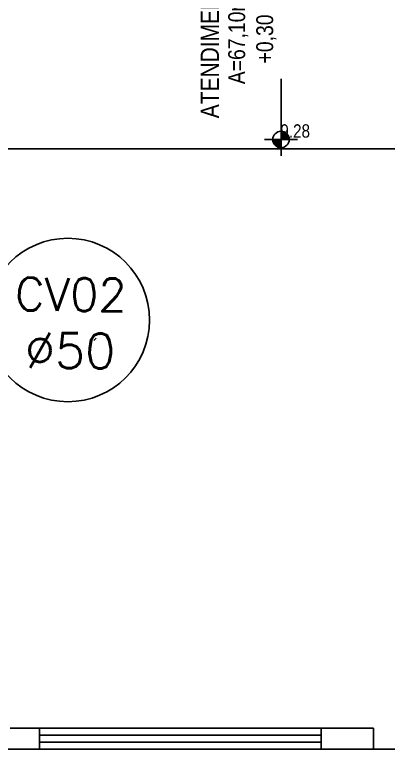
# Model space of a CAD drawing. Header units: millimetres. Extents: x 1904 to 2142, y -1319 to -1235.
# Drawn here: x 2050.6 to 2054.67, y -1265.26 to -1257.26 of the extents above; entities that cross this region are included whole.
import ezdxf
from ezdxf.enums import TextEntityAlignment as Align

# ---------------------------------------------------------------- set-up
doc = ezdxf.new("R2010")
doc.units = ezdxf.units.MM
doc.header["$LTSCALE"] = 30
doc.linetypes.add('HIDDEN2', pattern=[0.1875, 0.125, -0.0625])
doc.layers.get('0').update_dxf_attribs({"linetype": 'CONTINUOUS'})
doc.layers.get('Defpoints').update_dxf_attribs({"linetype": 'CONTINUOUS'})
for name, color, linetype in [('A-PEN-C', 4, 'CONTINUOUS'), ('arquitetura', 8, 'CONTINUOUS'), ('E-txt-g', 3, 'CONTINUOUS')]:
    doc.layers.add(name, color=color, linetype=linetype)
for name, color, linetype, lineweight in [('E-Pen-C', 4, 'CONTINUOUS', 15), ('E-Pen-G', 3, 'CONTINUOUS', 30), ('E-Txt-W', 7, 'CONTINUOUS', 20)]:
    doc.layers.add(name, color=color, linetype=linetype, lineweight=lineweight)
doc.styles.add('F2', font='ARIALN.TTF')
doc.styles.add('REG60', font='romans.shx', dxfattribs={"width": 0.8, "height": 0.15})
doc.styles.add('REG80', font='romans.shx', dxfattribs={"width": 0.8, "height": 0.18})
doc.styles.add('ROMANS', font='simplex.shx', dxfattribs={"height": 6})
doc.dimstyles.new('DIMENSION-1', dxfattribs={"dimtxt": 0.145, "dimasz": 0.07, "dimexe": 1, "dimexo": 0, "dimgap": 0.12, "dimtad": 1, "dimzin": 7, "dimdsep": 46, "dimtxsty": 'F2', "dimblk1": 'TRACO', "dimblk2": 'TRACO', "dimsah": 1, "dimcen": 1, "dimse1": 1, "dimse2": 1, "dimclrd": 4, "dimclre": 256, "dimclrt": 4, "dimadec": 8, "dimazin": 0, "dimtfac": 1, "dimtix": 1, "dimtmove": 2, "dimatfit": 3, "dimldrblk": 'TRACO', "dimfxl": 1, "dimtolj": 1, "dimtzin": 0, "dimarcsym": 0})

# ---------------------------------------------------------------- blocks, each defined once
blk = doc.blocks.new('TXT-AMB75')
at = {"layer": 'E-txt-g', "style": 'REG80', "width": 0.8, "flags": 8}
blk.add_attdef('TXT', text='', height=0.2, dxfattribs=at).set_placement((0.0055, 0.2964), align=Align.CENTER)
at = {"layer": 'E-Txt-W', "style": 'REG60', "width": 0.8, "flags": 8}
blk.add_attdef('TXT', text='', height=0.15, dxfattribs=at).set_placement((0.0055, 0.0271), align=Align.CENTER)
blk = doc.blocks.new('NV')
at = {"color": 7, "linetype": 'ByBlock', "ltscale": 0.5}
for p, q in [((-2.1844, -0.1944), (-2.1844, 0.1944)), ((-2.3788, 0), (-1.4644, 0))]:
    blk.add_line(p, q, dxfattribs=at)
at = {"color": 7, "ltscale": 2.5}
blk.add_circle((-2.1844, 0), 0.0972, dxfattribs=at)
at = {"color": 7}
for points in [[(-2.1844, 0), (-2.1844, 0.0972), (-2.2531, 0.0687), (-2.2216, 0.0898)], [(-2.1844, 0), (-2.2531, 0.0687), (-2.2816, 0), (-2.2742, 0.0372)], [(-2.1844, 0), (-2.0872, 0), (-2.1156, -0.0687), (-2.0946, -0.0372)], [(-2.1844, 0), (-2.1156, -0.0687), (-2.1844, -0.0972), (-2.1472, -0.0898)]]:
    blk.add_solid(points, dxfattribs=at)
at = {"layer": 'E-Txt-W', "ltscale": 2.5, "style": 'REG60', "width": 0.8}
blk.add_attdef('COTAPISO', (-2.0533, 0.0485), '', height=0.15, dxfattribs=at)
blk = doc.blocks.new('TRACO')
at = {"layer": 'E-Pen-C'}
for p, q in [((-1, 0), (1, 0)), ((0, 1), (0, -1))]:
    blk.add_line(p, q, dxfattribs=at)
at = {"layer": 'E-Pen-G'}
blk.add_line((-0.42, -0.42), (0.42, 0.42), dxfattribs=at)
blk = doc.blocks.new('*D196')
at = {"layer": 'arquitetura', "color": 4, "linetype": 'Continuous', "lineweight": -2}
blk.add_line((2058.2246, -1258.723), (2049.0882, -1258.723), dxfattribs=at)
at = {"layer": 'Defpoints', "color": 0, "linetype": 'Continuous'}
for p in [(2049.0182, -1258.723), (2058.2946, -1259.1946), (2049.0182, -1259.5107)]:
    blk.add_point(p, dxfattribs=at)
at = {"layer": 'arquitetura', "color": 4, "linetype": 'Continuous', "lineweight": -2, "xscale": 0.07, "yscale": 0.07, "zscale": 0.07, "rotation": 180}
blk.add_blockref('TRACO', (2049.0182, -1258.723), dxfattribs=at)
at = {"layer": 'arquitetura', "color": 4, "linetype": 'Continuous', "lineweight": -2, "xscale": 0.07, "yscale": 0.07, "zscale": 0.07}
blk.add_blockref('TRACO', (2058.2946, -1258.723), dxfattribs=at)
at = {"layer": 'arquitetura', "color": 4, "linetype": 'Continuous', "insert": (2053.6564, -1258.529), "char_height": 0.145, "attachment_point": 5, "style": 'F2'}
blk.add_mtext('\\A1;9.28', dxfattribs=at)

msp = doc.modelspace()

# ---------------------------------------------------------------- linework, layer by layer
at = {"layer": 'A-PEN-C'}
msp.add_circle((2051.1802, -1260.5864), 0.8898, dxfattribs=at)
at = {"layer": 'arquitetura', "linetype": 'Continuous'}
for p, q in [((2051.5161, -1260.7474), (2051.5386, -1260.7196)), ((2051.4872, -1260.7832), (2051.4647, -1260.811)), ((2050.5515, -1265.0306), (2054.5093, -1265.0306)), ((2054.5093, -1265.2605), (2054.5093, -1265.0306)), ((2046.4882, -1265.2605), (2054.5093, -1265.2605)), ((2054.5093, -1265.2605), (2056.0426, -1265.2605))]:
    msp.add_line(p, q, dxfattribs=at)
at = {"layer": 'arquitetura', "linetype": 'HIDDEN2'}
for p, q in [((2050.8724, -1265.2605), (2050.8724, -1265.0306)), ((2053.939, -1265.2605), (2053.939, -1265.0306)), ((2050.8724, -1265.1072), (2053.939, -1265.1072)), ((2050.8724, -1265.1839), (2053.939, -1265.1839))]:
    msp.add_line(p, q, dxfattribs=at)

# ---------------------------------------------------------------- block references
at = {"layer": 'arquitetura'}
ref = msp.add_blockref('TXT-AMB75', (2053.1414, -1257.5063), dxfattribs=dict(at, xscale=1.1177757, yscale=1.1177757, zscale=1.1177757, rotation=89.99999999999999))
ref.add_attrib('TXT', 'ATENDIMENTO', dxfattribs={"layer": 'E-txt-g', "color": 2, "height": 0.199329, "rotation": 90, "style": 'F2'}).set_placement((2052.8262, -1257.559), align=Align.CENTER)
ref.add_attrib('TXT', 'A=67,10m²', dxfattribs={"layer": 'E-Txt-W', "height": 0.184, "rotation": 90, "style": 'F2'}).set_placement((2053.1112, -1257.5002), align=Align.CENTER)
ref = msp.add_blockref('NV', (2053.502, -1256.6114), dxfattribs=dict(at, xscale=0.91998, yscale=0.91998, zscale=0.91998, rotation=89.99999999999999))
ref.add_attrib('COTAPISO', '+0,30', (2053.4165, -1257.7928), dxfattribs={"layer": 'E-Txt-W', "color": 4, "ltscale": 2.5, "height": 0.184, "rotation": 90, "style": 'F2'})

# ---------------------------------------------------------------- texts
at = {"layer": 'A-PEN-C', "style": 'ROMANS'}
for s, height, p in [('CV02', 0.35879, (2051.2111, -1260.4881)), ('%%C50', 0.38233, (2051.203, -1261.1111))]:
    msp.add_text(s, height=height, rotation=359.45952, dxfattribs=at).set_placement(p, align=Align.CENTER)

# ---------------------------------------------------------------- dimensions: what is measured, and where the dimension line sits
at = {"layer": 'arquitetura', "linetype": 'Continuous'}
dim = msp.add_linear_dim(base=(2049.0182, -1258.723), p1=(2058.2946, -1259.1946), p2=(2049.0182, -1259.5107), angle=180, dimstyle='DIMENSION-1', override={"dimadec": 0, "dimfxl": 0.15}, dxfattribs=at)
dim.commit()
dim.dimension.update_dxf_attribs({"geometry": '*D196', "text_midpoint": (2053.6564, -1258.529)})

doc.saveas('drawing.dxf')
